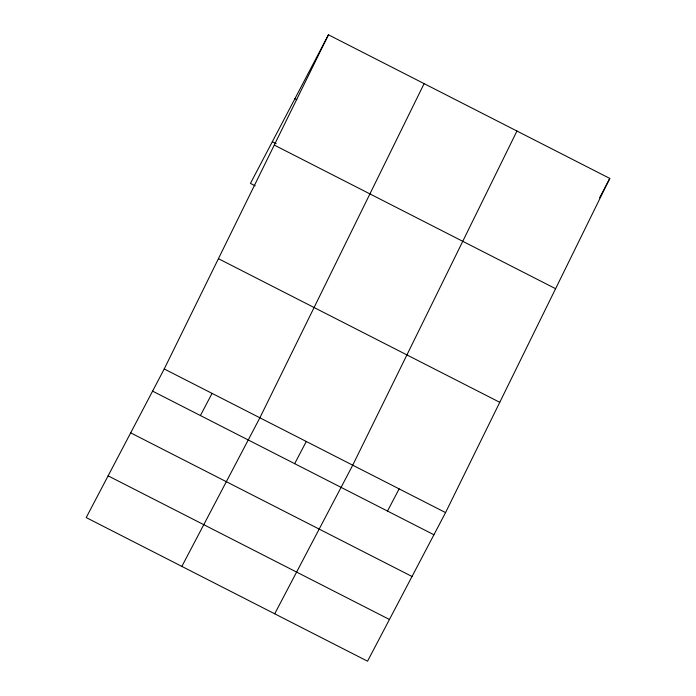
<?xml version="1.0" encoding="UTF-8"?>
<svg xmlns="http://www.w3.org/2000/svg" width="696" height="696" viewBox="0 0 696 696"><rect width="100%" height="100%" fill="white"/><g stroke="black" fill="none" stroke-linecap="round" stroke-linejoin="round"><path stroke-width="1.04" d="M164.23 368.958L328.46 34.8L609.792 178.428L445.562 512.587L367.54 661.2L86.208 517.572L164.23 368.958L445.562 512.587M424.116 83.633L259.886 417.791L181.856 566.405M516.954 131.031L352.724 465.189L274.702 613.802M328.46 34.8L250.438 183.413L255.223 185.858M200.413 415.555L212.054 393.379M294.66 463.667L306.301 441.49M387.498 511.064L399.139 488.888M599.604 197.829L609.792 178.428M294.913 98.701L296.827 99.676M272.345 141.688L276.173 143.646M274.267 145.072L555.599 288.701M218.431 258.686L499.763 402.314M152.589 391.135L433.921 534.763M130.683 432.86L412.015 576.488M108.115 475.847L389.447 619.475"/></g></svg>
